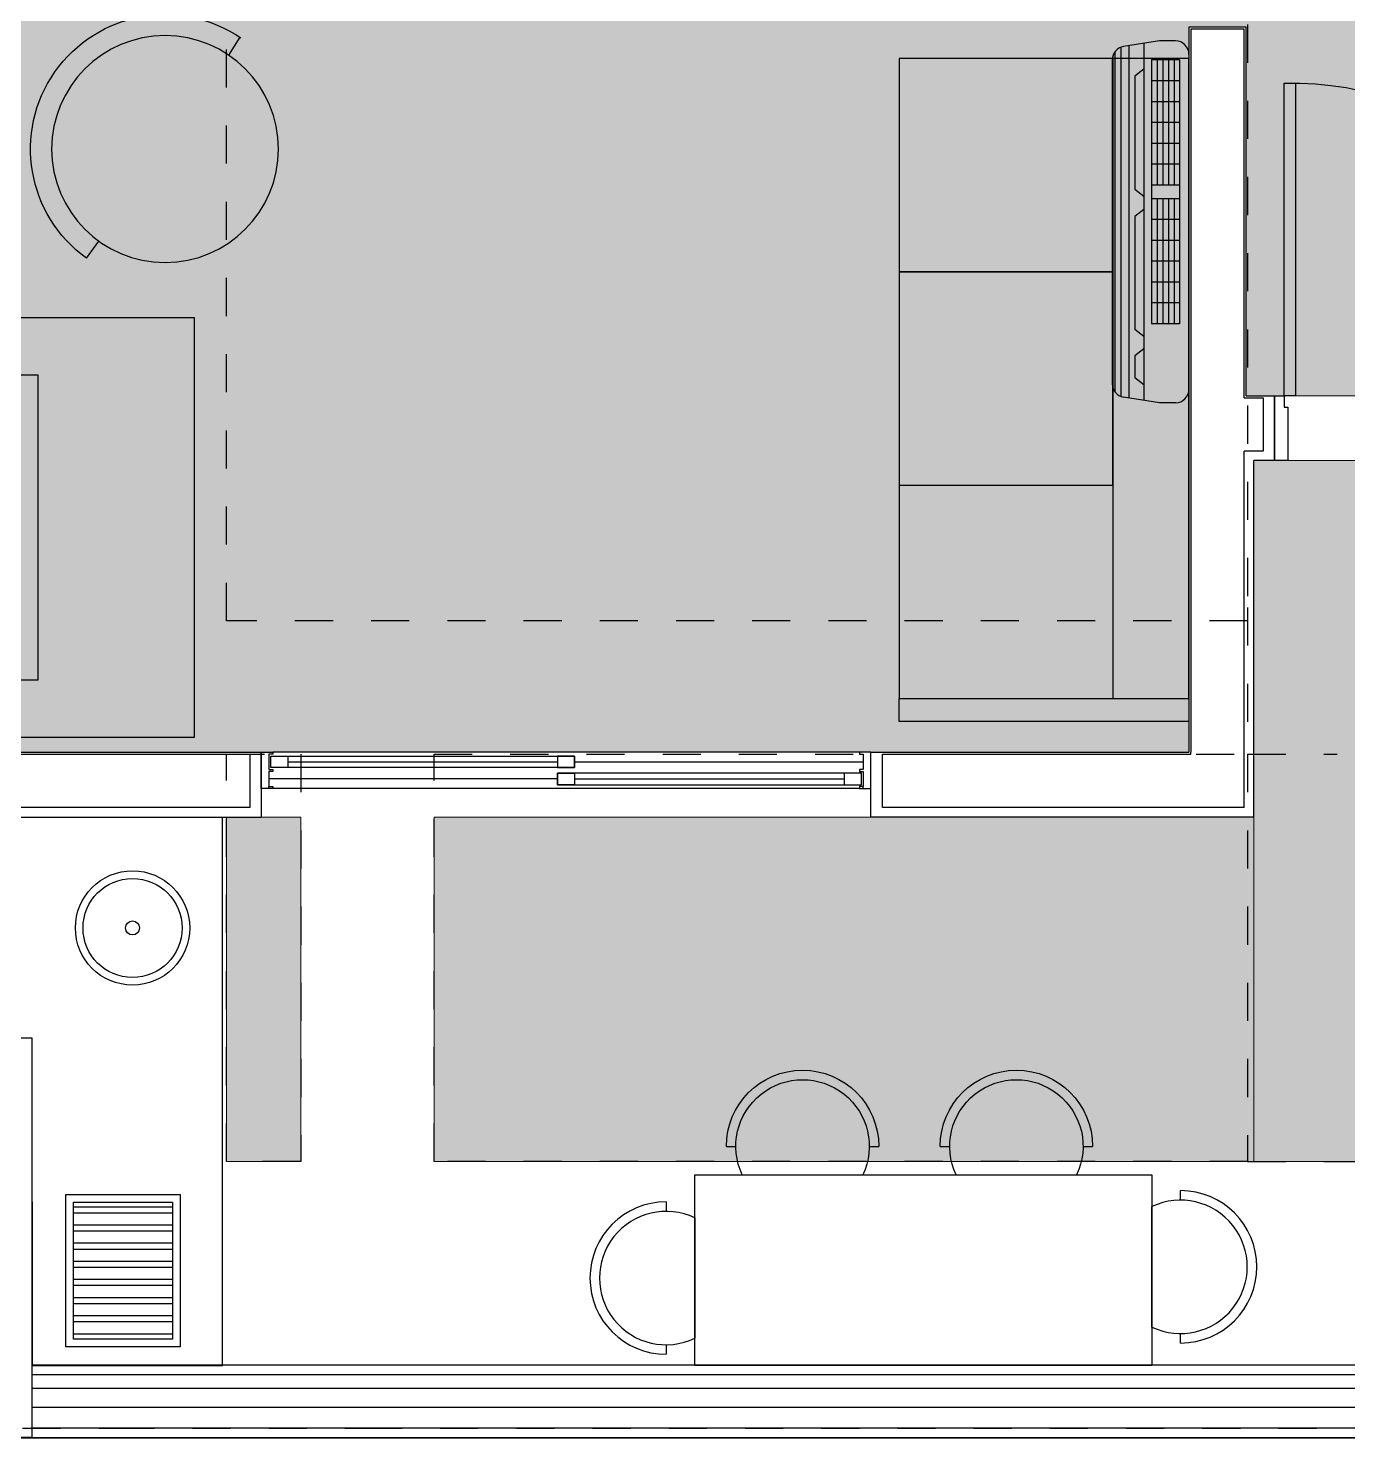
# Model space of a CAD drawing. Header units: metres. Extents: x -154 to 570, y -18 to 184.
# Drawn here: x -15.465 to -12.002, y -3.025 to 0.675 of the extents above; entities that cross this region are included whole.
import ezdxf
from ezdxf.xclip import XClip

# ---------------------------------------------------------------- set-up
doc = ezdxf.new("R2010")
doc.units = ezdxf.units.M
doc.header["$XCLIPFRAME"] = 0
doc.linetypes.add('PUC TORRE B$0$DASHEDX2', pattern=[1.5, 1, -0.5])
doc.linetypes.add('PUC$0$DASHEDX2', pattern=[1.5, 1, -0.5])
for name, color, linetype in [('ARQ-AUX', 7, 'Continuous'), ('ARQ-DIM - EMBASAM', 2, 'Continuous'), ('PUC TORRE B$0$1', 232, 'PUC TORRE B$0$DASHEDX2'), ('PUC$0$ARQ-ALV ACAB', 4, 'Continuous'), ('PUC$0$ARQ-ALV OSSO', 5, 'Continuous'), ('PUC$0$ARQ-AUX', 7, 'Continuous'), ('PUC$0$ARQ-AUX1 @ 1', 1, 'Continuous'), ('PUC$0$ARQ-AUX2', 2, 'Continuous'), ('PUC$0$ARQ-CAX @ 1', 1, 'Continuous'), ('PUC$0$ARQ-ENCH', 1, 'Continuous'), ('PUC$0$ARQ-MOB', 7, 'Continuous'), ('PUC$0$ARQ-MOB @ 1', 7, 'Continuous'), ('PUC$0$ARQ-PRJ', 7, 'PUC$0$DASHEDX2'), ('PUC$0$MAUROAMARELO', 162, 'Continuous'), ('terreno + circ vert$0$ARQ-EST', 2, 'Continuous')]:
    doc.layers.add(name, color=color, linetype=linetype)
doc.layers.add('PUC$0$ARQ-FORRO', color=9, linetype='Continuous', lineweight=5)

# ---------------------------------------------------------------- blocks, each defined once
blk = doc.blocks.new('*U1650')
for points in [[(0, 0), (0, 0.8204), (-0.03, 0.8204), (-0.03, 0)], [(0.025, 0), (0, 0), (0, -0.03), (-0.01, -0.03), (-0.01, -0.17), (0.025, -0.17), (0.025, 0)], [(-0.845, 0), (-0.82, 0), (-0.82, -0.03), (-0.81, -0.03), (-0.81, -0.17), (-0.845, -0.17), (-0.845, 0)]]:
    blk.add_lwpolyline(points, close=True)
at = {"layer": 'PUC$0$ARQ-PRJ'}
blk.add_arc((-0.0237, 0.0242), 0.7967, 88.2987, 181.7401, dxfattribs=at)
blk = doc.blocks.new('*U1667')
at = {"color": 0, "linetype": 'ByBlock', "ltscale": 0.5}
for points in [[(0.02, -0.045), (0.03, -0.045), (0.03, -0.05), (0.02, -0.05), (0.02, -0.09), (0.03, -0.09), (0.03, -0.095), (0.02, -0.095), (0.02, -0.09), (0.03, -0.09), (0.03, -0.095), (0, -0.095), (0, 0), (0.03, 0), (0.03, -0.005), (0.02, -0.005), (0.02, -0.045)], [(1.58, -0.045), (1.57, -0.045), (1.57, -0.05), (1.58, -0.05), (1.58, -0.09), (1.57, -0.09), (1.57, -0.095), (1.58, -0.095), (1.58, -0.09), (1.57, -0.09), (1.57, -0.095), (1.6, -0.095), (1.6, 0), (1.57, 0), (1.57, -0.005), (1.58, -0.005), (1.58, -0.045)], [(0.025, -0.01), (0.07, -0.01), (0.07, -0.04), (0.025, -0.04)], [(0.8225, -0.01), (0.7775, -0.01), (0.7775, -0.04), (0.8225, -0.04)], [(0.7775, -0.055), (0.8225, -0.055), (0.8225, -0.085), (0.7775, -0.085)], [(1.575, -0.055), (1.53, -0.055), (1.53, -0.085), (1.575, -0.085)]]:
    blk.add_lwpolyline(points, close=True, dxfattribs=at)
at = {"color": 8, "linetype": 'ByBlock', "ltscale": 0.5}
for points in [[(1.57, 0), (0.03, 0)], [(0.8225, -0.025), (1.58, -0.025)], [(0.7775, -0.07), (0.02, -0.07)], [(1.57, -0.095), (0.03, -0.095)]]:
    blk.add_lwpolyline(points, dxfattribs=at)
at = {"color": 7, "linetype": 'ByBlock', "ltscale": 0.5}
for points in [[(0.8225, -0.01), (0.8225, -0.04), (0.025, -0.04), (0.025, -0.01)], [(0.7775, -0.055), (0.7775, -0.085), (1.575, -0.085), (1.575, -0.055)]]:
    blk.add_lwpolyline(points, close=True, dxfattribs=at)
for points in [[(0.07, -0.025), (0.7775, -0.025)], [(0.8225, -0.07), (1.53, -0.07)]]:
    blk.add_lwpolyline(points, dxfattribs=at)
blk = doc.blocks.new('PUC$0$pl apto tipo 1 puc')
at = {"layer": 'PUC$0$ARQ-ALV ACAB'}
for p, q in [((-30.7983, 3.0244, 0), (-26.7983, 3.0243, 0)), ((-26.7983, 2.8343, 0), (-30.7983, 2.8344, 0))]:
    blk.add_line(p, q, dxfattribs=at)
at = {"layer": 'PUC$0$ARQ-ALV ACAB', "elevation": 0}
for points in [[(-30.7983, 1.975), (-30.7983, 2.8352), (-30.7983, 2.8352), (-30.7983, 3.0244), (-31.1983, 3.0243), (-31.1983, 2.7546), (-31.4017, 2.7546), (-31.4017, 2.5747), (-31.2883, 2.5747)], [(-30.852, 1.975), (-30.7983, 1.975)], [(-30.8721, 1.2258), (-30.1966, 1.2258), (-30.1966, 1.3958)], [(-30.852, 1.396), (-30.1966, 1.3958)], [(-27.592, 1.3958), (-28.5966, 1.3958), (-28.5966, 1.2258), (-27.762, 1.2258), (-27.762, 1.2258)], [(-27.592, 1.3958), (-27.592, 0.46)], [(-27.612, 0.29), (-27.612, -0.6772), (-27.762, -0.6772), (-27.762, 1.2258)], [(-27.612, 0.29), (-27.5886, 0.29), (-27.5886, 0.29), (-27.5886, 0.29), (-27.537, 0.29), (-27.537, 0.46), (-27.592, 0.46)]]:
    blk.add_lwpolyline(points, dxfattribs=at)
at = {"layer": 'PUC$0$ARQ-ALV OSSO', "elevation": 0}
for points in [[(-30.8771, 1.2308), (-30.2266, 1.2308), (-30.2266, 1.3708), (-30.8771, 1.371)], [(-27.617, 1.3708), (-28.5666, 1.3708), (-28.5666, 1.2308), (-27.7571, 1.2308), (-27.757, 1.2258)], [(-27.617, 1.3708), (-27.617, 0.435)], [(-27.617, 0.295), (-27.617, -0.6722), (-27.757, -0.6722), (-27.757, 1.2258)], [(-27.617, 0.295), (-27.5886, 0.295), (-27.567, 0.295), (-27.567, 0.435), (-27.617, 0.435)]]:
    blk.add_lwpolyline(points, dxfattribs=at)
at = {"layer": 'PUC$0$ARQ-AUX', "elevation": 0}
for points in [[(-26.7983, 2.9993), (-30.7983, 2.9993)], [(-26.7983, 2.8593), (-30.7983, 2.8593)]]:
    blk.add_lwpolyline(points, dxfattribs=at)
at = {"layer": 'PUC$0$ARQ-AUX2', "elevation": 0}
for points in [[(-30.7983, 2.9445), (-26.7983, 2.9443)], [(-30.7983, 2.8945), (-26.7983, 2.8943)]]:
    blk.add_lwpolyline(points, dxfattribs=at)
at = {"layer": 'PUC$0$ARQ-AUX1 @ 1', "xscale": -1, "rotation": 180}
blk.add_blockref('*U1667', (-30.1966, 1.2258, 0), dxfattribs=at)
at = {"layer": 'PUC$0$ARQ-CAX @ 1', "rotation": 180}
blk.add_blockref('*U1650', (-27.512, 0.29, 0), dxfattribs=at)
blk = doc.blocks.new('PUC$0$ARQ-LAY-SOF')
at = {"layer": 'PUC$0$ARQ-MOB'}
for points in [[(0.2, 1.74), (0.2, 0.06), (0, 0.06), (0, 1.74)], [(0.76, 1.74), (0.76, 0.06), (0, 0.06), (0, 1.74)], [(0.76, 1.74), (0.76, 1.18), (0.2, 1.18), (0.2, 1.74)], [(0.76, 1.18), (0.76, 0.62), (0.2, 0.62), (0.2, 1.18)], [(0.76, 0), (0.76, 0.06), (0, 0.06), (0, 0)]]:
    blk.add_lwpolyline(points, close=True, dxfattribs=at)
blk = doc.blocks.new('PUC$0$BCO')
at = {"layer": 'PUC$0$ARQ-MOB'}
blk.add_line((-0.1581, 0), (0.1581, 0), dxfattribs=at)
for points in [[(-0.2, -0.075), (-0.175, -0.075)], [(0.175, -0.075), (0.2, -0.075)]]:
    blk.add_lwpolyline(points, dxfattribs=at)
for radius, start, end in [(0.175, 154.6231, 25.3769), (0.2, 180, 0)]:
    blk.add_arc((0, -0.075), radius, start, end, dxfattribs=at)
blk = doc.blocks.new('PUC$0$ARQ_LAY_CAD_RED')
at = {"layer": 'PUC$0$ARQ-MOB'}
for p, q in [((-0.0123, 0.3527), (-0.0104, 0.2975)), ((0, -0.353), (0.0019, -0.2977))]:
    blk.add_line(p, q, dxfattribs=at)
blk.add_circle((0, 0), 0.2977, dxfattribs=at)
blk.add_arc((0, 0), 0.353, 91.9974, 270.5825, dxfattribs=at)
blk = doc.blocks.new('*U1704')
for p, q in [((-0.2, -0.02), (-0.2, 0)), ((0.2, -0.02), (0.2, 0)), ((-0.015, -0.04), (-0.015, -0.02)), ((0.015, -0.04), (0.015, -0.02))]:
    blk.add_line(p, q)
for points in [[(0.2, 0), (-0.2, 0)], [(0.2, -0.02), (-0.2, -0.02)]]:
    blk.add_lwpolyline(points)
blk.add_lwpolyline([(-0.4, -0.09), (0.4, -0.09), (0.4, -0.04), (-0.4, -0.04)], close=True)
blk = doc.blocks.new('PUC$0$layout puc 1')
at = {"layer": 'PUC$0$ARQ-MOB'}
h = blk.add_hatch(dxfattribs=at)
h.set_pattern_fill('ANSI32', color=256, scale=0.005, angle=225)
h.set_pattern_definition([(180, (233.552287, -17.912457), (-3e-18, -0.047625), []), (180, (233.53641, -17.896582), (-3e-18, -0.047625), [])])
h.paths.add_polyline_path([(5.679, -5.8915), (5.679, -5.5315), (5.939, -5.5315), (5.939, -5.8915)])
blk.add_lwpolyline([(5.4962, -4.3108), (5.9962, -4.3108), (5.9962, -3.2108), (5.4962, -3.2108)], close=True, dxfattribs=at)
at = {"layer": 'PUC$0$ARQ-MOB', "elevation": 0}
blk.add_lwpolyline([(5.5699, -5.1), (5.57, -5.9602), (6.0699, -5.9603), (6.07, -4.5208)], dxfattribs=at)
for points in [[(7.3093, -5.9601), (7.3093, -5.4601), (8.5093, -5.4601), (8.5093, -5.9601)], [(5.659, -5.9115), (5.659, -5.5115), (5.959, -5.5115), (5.959, -5.9115)], [(5.679, -5.8915), (5.679, -5.5315), (5.939, -5.5315), (5.939, -5.8915)]]:
    blk.add_lwpolyline(points, close=True, dxfattribs=at)
at = {"layer": 'PUC$0$ARQ-MOB'}
for radius in [0.15, 0.13, 0.0184]:
    blk.add_circle((5.8338, -4.8119, 0), radius, dxfattribs=at)
at = {"layer": 'PUC$0$ARQ-MOB', "color": 7, "xscale": -0.9999999999999998, "rotation": 146.3099324740217}
blk.add_blockref('PUC$0$ARQ_LAY_CAD_RED', (5.9192, -2.7675), dxfattribs=at)
at = {"layer": 'PUC$0$ARQ-MOB', "xscale": -1}
blk.add_blockref('PUC$0$ARQ-LAY-SOF', (8.6062, -4.2699, 0), dxfattribs=at)
at = {"layer": 'PUC$0$ARQ-MOB', "xscale": -1, "rotation": 180}
for p in [(7.5922, -5.4601, 0), (8.1534, -5.4601, 0)]:
    blk.add_blockref('PUC$0$BCO', p, dxfattribs=at)
at = {"layer": 'PUC$0$ARQ-MOB'}
for p, rotation in [((8.5093, -5.7013, 0), 90), ((7.3093, -5.7308, 0), 270)]:
    blk.add_blockref('PUC$0$BCO', p, dxfattribs=dict(at, rotation=rotation))
at = {"layer": 'PUC$0$ARQ-MOB @ 1', "rotation": 90}
blk.add_blockref('*U1704', (5.4962, -3.7608), dxfattribs=at)
blk = doc.blocks.new('PUC$0$pl forro 1')
at = {"layer": 'PUC$0$ARQ-FORRO'}
h = blk.add_hatch(color=256, dxfattribs=at)
h.dxf.hatch_style = 1
h.paths.add_polyline_path([(5.5499, 2.6849), (5.5499, 1.8249), (5.4961, 1.8249), (5.4961, 0), (2.7283, -0.0001), (2.7283, -0.9006), (5.4961, -0.9007), (5.4961, -2.1008), (8.6061, -2.1008), (8.6061, -0.1978), (8.7561, -0.1978), (8.7561, -1.1651), (10.5799, -1.1651), (10.5799, 1.4299), (9.6886, 1.4299), (9.6886, 2.6849)])
h = blk.add_hatch(color=256, dxfattribs=at)
h.dxf.hatch_style = 1
h.paths.add_polyline_path([(6.275, -3.1751), (6.08, -3.1751), (6.08, -2.2709), (6.275, -2.2709)])
h.paths.add_polyline_path([(8.7761, -3.1751), (6.625, -3.1751), (6.625, -2.2708), (8.7761, -2.2708)])
h.paths.add_polyline_path([(9.7011, -1.335), (8.7761, -1.335), (8.7761, -3.1751), (9.7011, -3.1751)])
h.paths.add_polyline_path([(9.7011, -1.335), (9.7011, -3.7093), (10.5699, -3.7093), (10.5696, -1.6508), (9.8796, -1.6508), (9.8796, -1.3351)])
h.paths.add_polyline_path([(10.269, -2.5093), (10.519, -2.5093), (10.519, -2.8093), (10.269, -2.8093)], flags=16)
blk.add_lwpolyline([(5.5499, 2.6849), (5.5499, 1.8249), (5.4961, 1.8249), (5.4961, 0), (2.7283, -0.0001), (2.7283, -0.9006), (5.4961, -0.9007), (5.4961, -2.1008), (8.6061, -2.1008), (8.6061, -0.1978), (8.7561, -0.1978), (8.7561, -1.1651), (10.5799, -1.1651), (10.5799, 1.4299), (9.6886, 1.4299), (9.6886, 2.6849)], close=True, dxfattribs=at)
at = {"layer": 'PUC$0$ARQ-FORRO', "elevation": 0}
for points in [[(9.7011, -1.335), (8.7761, -1.335), (8.7761, -3.1751), (9.7011, -3.1751)], [(6.275, -3.1751), (6.08, -3.1751), (6.08, -2.2709), (6.275, -2.2709)], [(8.7761, -3.1751), (6.625, -3.1751), (6.625, -2.2708), (8.7761, -2.2708)]]:
    blk.add_lwpolyline(points, close=True, dxfattribs=at)
blk = doc.blocks.new('PUC$0$Q2')
at = {"layer": 'PUC$0$MAUROAMARELO'}
for p, q in [((244.1482, -387.1027), (243.2551, -387.1027)), ((244.127, -387.0957), (243.2763, -387.0957)), ((243.2266, -387.22), (243.2413, -387.125)), ((244.1641, -387.1387), (243.239, -387.1387)), ((244.1601, -387.1183), (243.2432, -387.1183)), ((244.1766, -387.22), (244.162, -387.125)), ((244.1703, -387.1785), (243.2323, -387.1785)), ((243.274, -387.1785), (243.2923, -387.1547)), ((243.3497, -387.1547), (243.2923, -387.1547)), ((243.368, -387.1785), (243.3497, -387.1547)), ((243.4003, -387.1785), (243.4186, -387.1547)), ((243.7159, -387.1547), (243.4186, -387.1547)), ((243.7342, -387.1785), (243.7159, -387.1547)), ((243.7684, -387.1785), (243.7867, -387.1547)), ((244.0841, -387.1547), (243.7867, -387.1547)), ((244.1024, -387.1785), (244.0841, -387.1547)), ((243.798, -387.1987), (243.4341, -387.1987)), ((243.4341, -387.2718), (243.4341, -387.1987)), ((243.5968, -387.2135), (243.4341, -387.2135)), ((243.4888, -387.2718), (243.4888, -387.1987)), ((243.5435, -387.2718), (243.5435, -387.1987)), ((243.6599, -387.2135), (243.5968, -387.2135)), ((243.5983, -387.2718), (243.5983, -387.1987)), ((243.653, -387.2718), (243.653, -387.1987)), ((243.723, -387.2135), (243.6599, -387.2135)), ((243.7077, -387.2718), (243.7077, -387.1987)), ((243.7624, -387.2135), (243.723, -387.2135)), ((243.7624, -387.2718), (243.7624, -387.1987)), ((243.798, -387.2718), (243.798, -387.1987)), ((244.1264, -387.1987), (243.798, -387.1987)), ((243.906, -387.2135), (243.798, -387.2135)), ((243.8527, -387.2718), (243.8527, -387.1987)), ((243.9691, -387.2135), (243.906, -387.2135)), ((243.9074, -387.2718), (243.9074, -387.1987)), ((243.9622, -387.2718), (243.9622, -387.1987)), ((244.0322, -387.2135), (243.9691, -387.2135)), ((244.0169, -387.2718), (244.0169, -387.1987)), ((244.1264, -387.2135), (244.0322, -387.2135)), ((244.0716, -387.2718), (244.0716, -387.1987)), ((244.1264, -387.2718), (244.1264, -387.1987)), ((243.2266, -387.2614), (243.2266, -387.22)), ((243.5968, -387.2283), (243.4341, -387.2283)), ((243.5968, -387.2431), (243.4341, -387.2431)), ((243.6599, -387.2283), (243.5968, -387.2283)), ((243.6599, -387.2431), (243.5968, -387.2431)), ((243.723, -387.2283), (243.6599, -387.2283)), ((243.723, -387.2431), (243.6599, -387.2431)), ((243.7624, -387.2283), (243.723, -387.2283)), ((243.7624, -387.2431), (243.723, -387.2431)), ((243.906, -387.2283), (243.798, -387.2283)), ((243.906, -387.2431), (243.798, -387.2431)), ((243.9691, -387.2283), (243.906, -387.2283)), ((243.9691, -387.2431), (243.906, -387.2431)), ((244.0322, -387.2283), (243.9691, -387.2283)), ((244.0322, -387.2431), (243.9691, -387.2431)), ((244.1264, -387.2283), (244.0322, -387.2283)), ((244.1264, -387.2431), (244.0322, -387.2431)), ((244.1766, -387.2614), (244.1766, -387.22)), ((243.5968, -387.2578), (243.4341, -387.2578)), ((243.798, -387.2718), (243.4341, -387.2718)), ((243.6599, -387.2578), (243.5968, -387.2578)), ((243.723, -387.2578), (243.6599, -387.2578)), ((243.7624, -387.2578), (243.723, -387.2578)), ((243.906, -387.2578), (243.798, -387.2578)), ((244.1264, -387.2718), (243.798, -387.2718)), ((243.9691, -387.2578), (243.906, -387.2578)), ((244.0322, -387.2578), (243.9691, -387.2578)), ((244.1264, -387.2578), (244.0322, -387.2578)), ((244.1411, -387.2969), (243.2621, -387.2969))]:
    blk.add_line(p, q, dxfattribs=at)
for centre, start, end in [((243.2763, -387.1312), 90, 170), ((244.127, -387.1312), 10, 90), ((243.2621, -387.2614), 180, 270), ((244.1411, -387.2614), 270, 0)]:
    blk.add_arc(centre, 0.0355, start, end, dxfattribs=at)
blk = doc.blocks.new('PUC$0$A$C2e7cd6c0')
at = {"layer": 'PUC$0$MAUROAMARELO', "rotation": 90.00000000000001}
blk.add_blockref('PUC$0$Q2', (-389.2856, -240.6759), dxfattribs=at)
blk = doc.blocks.new('PUC')
at = {"layer": 'PUC$0$ARQ-ALV OSSO', "xscale": -1, "rotation": 180}
blk.add_blockref('PUC$0$pl apto tipo 1 puc', (15.3432, 0), dxfattribs=at)
at = {"layer": 'PUC$0$ARQ-ENCH'}
blk.add_blockref('PUC$0$A$C2e7cd6c0', (-10.43, -2.8592, 0), dxfattribs=at)
at = {"layer": 'PUC$0$ARQ-FORRO'}
blk.add_blockref('PUC$0$pl forro 1', (-21.0249, 0.8751, 0), dxfattribs=at)
at = {"layer": 'PUC$0$ARQ-MOB', "color": 6}
blk.add_blockref('PUC$0$layout puc 1', (-21.025, 3.125, 0), dxfattribs=at)
blk = doc.blocks.new('PUC TORRE B$0$est-lo-07-6sb-r00')
at = {"layer": 'PUC TORRE B$0$1'}
for p, q in [((-1494.496581, -88.073923), (-1494.496581, 285.500177)), ((-1226.48613, -88.073923), (-1494.496581, -88.073923)), ((-1494.496581, -229.999844), (-1494.496581, -123.073923)), ((-1494.496581, -123.073923), (-1474.989534, -123.073923)), ((-1226.48613, -123.073923), (-1202.98613, -123.073923)), ((-1474.989534, -229.999844), (-1494.496581, -229.999844)), ((-1226.48613, -229.999844), (-1167.482003, -229.909089))]:
    blk.add_line(p, q, dxfattribs=at)
for points in [[(-1226.48613, 188.42583), (-1226.48613, -84.575615)], [(-1226.48613, -84.575615), (-1226.48613, -123.073923)], [(-1474.989534, -123.073923), (-1474.989534, -229.999844)], [(-1439.989534, -123.073923), (-1226.48613, -123.073923)], [(-1439.989534, -229.999844), (-1439.989534, -123.073923)], [(-1226.48613, -123.073923), (-1226.48613, -229.999844)], [(-1226.48613, -229.999844), (-1439.989534, -229.999844)], [(-1547.999721, -299.999844), (-1523.376374, -299.999844)], [(-1523.376374, -299.999844), (-1458.376438, -299.999844)], [(-1458.376438, -299.999844), (-1197.374736, -299.999844)]]:
    blk.add_lwpolyline(points, dxfattribs=at)
blk = doc.blocks.new('PUC TORRE B')
at = {"linetype": 'Continuous', "xscale": 0.01, "yscale": 0.01, "zscale": 0.01}
blk.add_blockref('PUC TORRE B$0$est-lo-07-6sb-r00', (0, 0), dxfattribs=at)
blk.add_blockref('PUC', (0, 0))
blk = doc.blocks.new('terreno + circ vert')
at = {"layer": 'Defpoints'}
blk.add_lwpolyline([(45.0315, 1.1617, 0.011807), (45.0465, 1.811), (45.1211, 8.4606), (42.945, 9.4812), (35.5548, 12.9472), (27.5061, 16.8929), (22.1014, 19.5405), (15.0017, 23.0148), (8.3251, 26.282), (0.4895, 30.0914), (-5.8932, 33.2362), (-11.2422, 35.8718), (-77.2068, 8.3436), (-72.4625, -3.025), (39.7459, -3.025), (40.5292, -3.025, 0.392534)], format="xyb", close=True, dxfattribs=at)
at = {"layer": 'terreno + circ vert$0$ARQ-EST', "color": 102}
blk.add_lwpolyline([(45.0315, 1.1617, 0.011807), (45.0465, 1.811), (45.1211, 8.4606), (42.945, 9.4812), (35.5548, 12.9472), (27.5061, 16.8929), (22.1014, 19.5405), (15.0017, 23.0148), (8.3251, 26.282), (0.4895, 30.0914), (-5.8932, 33.2362), (-11.2422, 35.8718), (-77.2068, 8.3436), (-72.4625, -3.025), (39.7459, -3.025), (40.5291, -3.025, 0.392527), (45.0315, 1.1617)], format="xyb", dxfattribs=at)

msp = doc.modelspace()

# ---------------------------------------------------------------- block references
at = {"layer": 'ARQ-AUX'}
ref = msp.add_blockref('PUC TORRE B', (0, 0), dxfattribs=at)
XClip(ref).set_block_clipping_path([(-22.1257387469, -3.8879528525), (38.8233554118, 13.297728756)])
at = {"layer": 'ARQ-DIM - EMBASAM'}
msp.add_blockref('terreno + circ vert', (0, 0), dxfattribs=at)

doc.saveas('drawing.dxf')
